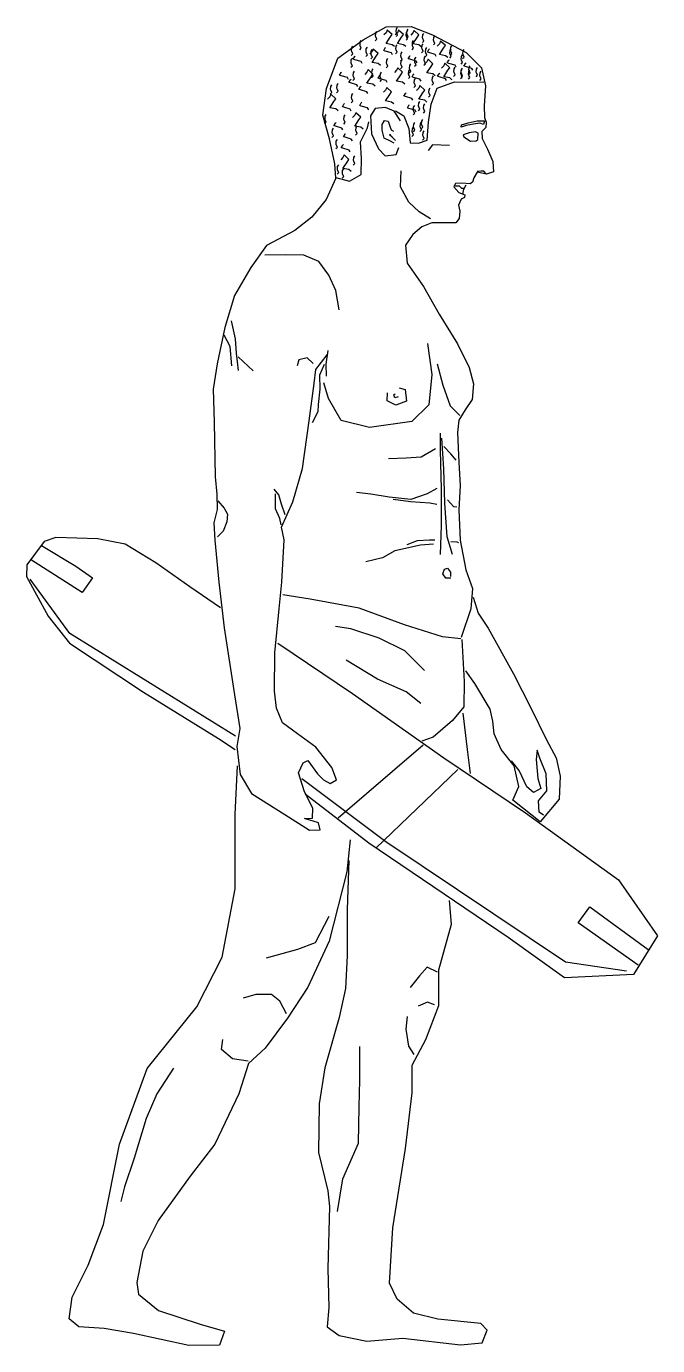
# Model space of a CAD drawing. Header units: metres. Extents: x -51.01 to -50.15, y -216.33 to -214.53.
import ezdxf

# ---------------------------------------------------------------- set-up
doc = ezdxf.new("R2010")
doc.units = ezdxf.units.M
doc.header["$MEASUREMENT"] = 0

# ---------------------------------------------------------------- blocks, each defined once
blk = doc.blocks.new('Lifeguard')
for points in [[(-0.3506, 5.8593), (-0.3556, 5.9265), (-0.3801, 6.0452), (-0.4129, 6.1578), (-0.3945, 6.2847), (-0.3412, 6.4279), (-0.2204, 6.5159), (-0.1119, 6.5773), (0.0069, 6.5793), (0.1072, 6.5384), (0.267, 6.4545), (0.3407, 6.3829), (0.359, 6.297), (0.3532, 6.2023), (0.3546, 6.1464), (0.3618, 6.1249), (0.361, 6.0988), (0.3419, 6.0807), (0.3439, 6.0466), (0.369, 5.9964), (0.3932, 5.9381), (0.3962, 5.8899), (0.364, 5.8788), (0.3188, 5.8869), (0.3031, 5.8606), (0.2974, 5.8395), (0.2862, 5.8325), (0.246, 5.836), (0.2164, 5.8339), (0.2087, 5.8177), (0.2319, 5.7917), (0.2608, 5.7804), (0.26, 5.7668), (0.2431, 5.759), (0.2312, 5.7309), (0.2368, 5.7027), (0.2344, 5.6682), (0.2187, 5.648), (0.1657, 5.648), (0.1037, 5.648), (0.0569, 5.6276)], [(-0.0653, 6.5307), (-0.0578, 6.5382), (-0.0628, 6.5494), (-0.064, 6.5531), (-0.0628, 6.5668), (-0.0578, 6.5743)], [(-0.2374, 6.4684), (-0.2299, 6.4759), (-0.2349, 6.4871), (-0.2361, 6.4908), (-0.2349, 6.5045), (-0.2299, 6.512)], [(-0.1638, 6.5108), (-0.1563, 6.5182), (-0.1613, 6.5294), (-0.1625, 6.5332), (-0.1613, 6.5469), (-0.1563, 6.5544)], [(-0.0731, 6.4832), (-0.0838, 6.4921), (-0.1123, 6.4974), (-0.0927, 6.5277), (-0.0838, 6.5401), (-0.107, 6.5615), (-0.1123, 6.549), (-0.123, 6.5383)], [(-0.0195, 6.4832), (-0.0302, 6.4921), (-0.0587, 6.4974), (-0.0391, 6.5277), (-0.0302, 6.5401), (-0.0533, 6.5615), (-0.0587, 6.549), (-0.0693, 6.5383)], [(-0.0179, 6.5132), (-0.0104, 6.5207), (-0.0154, 6.5319), (-0.0166, 6.5357), (-0.0154, 6.5494), (-0.0104, 6.5569)], [(-0.0154, 6.5222), (-0.0079, 6.5297), (-0.0129, 6.5409), (-0.0141, 6.5447), (-0.0129, 6.5584), (-0.0079, 6.5659)], [(0.0541, 6.482), (0.0434, 6.4909), (0.0149, 6.4962), (0.0345, 6.5264), (0.0434, 6.5389), (0.0203, 6.5602), (0.0149, 6.5478), (0.0042, 6.5371)], [(0.0108, 6.4687), (0.0183, 6.4761), (0.0133, 6.4873), (0.0121, 6.4911), (0.0133, 6.5048), (0.0183, 6.5123)], [(0.0595, 6.5023), (0.067, 6.5098), (0.062, 6.521), (0.0607, 6.5247), (0.062, 6.5384), (0.067, 6.5459)], [(0.1118, 6.4911), (0.1193, 6.4986), (0.1143, 6.5098), (0.1131, 6.5135), (0.1143, 6.5272), (0.1193, 6.5347)], [(0.18, 6.4309), (0.1694, 6.4398), (0.1409, 6.4451), (0.1605, 6.4753), (0.1694, 6.4878), (0.1462, 6.5091), (0.1409, 6.4967), (0.1302, 6.486)], [(-0.2773, 6.441), (-0.2698, 6.4484), (-0.2748, 6.4597), (-0.276, 6.4634), (-0.2748, 6.4771), (-0.2698, 6.4846)], [(-0.2087, 6.4363), (-0.2012, 6.4437), (-0.2062, 6.4549), (-0.2074, 6.4587), (-0.2062, 6.4724), (-0.2012, 6.4799)], [(-0.1392, 6.3935), (-0.1499, 6.4024), (-0.1784, 6.4077), (-0.1588, 6.4379), (-0.1499, 6.4504), (-0.1731, 6.4717), (-0.1784, 6.4593), (-0.1891, 6.4486)], [(-0.185, 6.426), (-0.1775, 6.4335), (-0.1825, 6.4447), (-0.1837, 6.4484), (-0.1825, 6.4621), (-0.1775, 6.4696)], [(-0.0815, 6.4445), (-0.0864, 6.4533), (-0.1164, 6.462), (-0.1239, 6.4645), (-0.1164, 6.4769), (-0.1139, 6.4794)], [(-0.0677, 6.4487), (-0.0603, 6.4562), (-0.0652, 6.4674), (-0.0665, 6.4711), (-0.0652, 6.4849), (-0.0603, 6.4923)], [(-0.044, 6.4151), (-0.0366, 6.4225), (-0.0416, 6.4338), (-0.0428, 6.4375), (-0.0416, 6.4512), (-0.0366, 6.4587)], [(0.0557, 6.4534), (0.0632, 6.4609), (0.0582, 6.4721), (0.057, 6.4759), (0.0582, 6.4896), (0.0632, 6.497)], [(0.0732, 6.4347), (0.0807, 6.4422), (0.0757, 6.4534), (0.0744, 6.4572), (0.0757, 6.4709), (0.0807, 6.4783)], [(0.1256, 6.4371), (0.1206, 6.4458), (0.0906, 6.4545), (0.0832, 6.457), (0.0906, 6.4695), (0.0931, 6.472)], [(0.1892, 6.4288), (0.1967, 6.4363), (0.1917, 6.4475), (0.1904, 6.4512), (0.1917, 6.4649), (0.1967, 6.4724)], [(0.1917, 6.4437), (0.1991, 6.4512), (0.1942, 6.4624), (0.1929, 6.4662), (0.1942, 6.4799), (0.1991, 6.4873)], [(0.2503, 6.4263), (0.2578, 6.4338), (0.2528, 6.445), (0.2515, 6.4487), (0.2528, 6.4624), (0.2578, 6.4699)], [(-0.2798, 6.3852), (-0.2723, 6.3926), (-0.2773, 6.4038), (-0.2785, 6.4076), (-0.2773, 6.4213), (-0.2723, 6.4288)], [(-0.2261, 6.4034), (-0.2311, 6.4121), (-0.261, 6.4209), (-0.2685, 6.4234), (-0.261, 6.4358), (-0.2586, 6.4383)], [(-0.1114, 6.3827), (-0.1039, 6.3901), (-0.1089, 6.4014), (-0.1101, 6.4051), (-0.1089, 6.4188), (-0.1039, 6.4263)], [(-0.0232, 6.305), (-0.0339, 6.3139), (-0.0624, 6.3192), (-0.0428, 6.3495), (-0.0339, 6.3619), (-0.0571, 6.3833), (-0.0624, 6.3708), (-0.0731, 6.3601)], [(-0.044, 6.3777), (-0.0366, 6.3852), (-0.0416, 6.3964), (-0.0428, 6.4001), (-0.0416, 6.4138), (-0.0366, 6.4213)], [(0.0345, 6.4059), (0.0295, 6.4146), (-0.0004, 6.4234), (-0.0079, 6.4258), (-0.0004, 6.4383), (0.0021, 6.4408)], [(-0.0029, 6.3575), (0.0046, 6.3649), (-0.0004, 6.3762), (-0.0017, 6.3799), (-0.0004, 6.3936), (0.0046, 6.4011)], [(0.022, 6.3899), (0.0295, 6.3973), (0.0245, 6.4086), (0.0233, 6.4123), (0.0245, 6.426), (0.0295, 6.4335)], [(0.0669, 6.3949), (0.0744, 6.4023), (0.0694, 6.4135), (0.0682, 6.4173), (0.0694, 6.431), (0.0744, 6.4385)], [(0.1202, 6.3449), (0.1095, 6.3538), (0.081, 6.3591), (0.1006, 6.3893), (0.1095, 6.4018), (0.0864, 6.4231), (0.081, 6.4107), (0.0703, 6.4)], [(0.2, 6.3262), (0.1893, 6.3351), (0.1608, 6.3404), (0.1804, 6.3707), (0.1893, 6.3831), (0.1662, 6.4044), (0.1608, 6.392), (0.1502, 6.3813)], [(0.2204, 6.386), (0.2154, 6.3947), (0.1854, 6.4034), (0.1779, 6.4059), (0.1854, 6.4184), (0.1879, 6.4209)], [(0.2079, 6.3415), (0.2154, 6.349), (0.2104, 6.3602), (0.2091, 6.364), (0.2104, 6.3777), (0.2154, 6.3852)], [(0.2428, 6.4001), (0.2503, 6.4076), (0.2453, 6.4188), (0.244, 6.4225), (0.2453, 6.4363), (0.2503, 6.4437)], [(0.2989, 6.371), (0.2939, 6.3797), (0.264, 6.3885), (0.2565, 6.3909), (0.264, 6.4034), (0.2665, 6.4059)], [(0.279, 6.349), (0.2864, 6.3565), (0.2815, 6.3677), (0.2802, 6.3714), (0.2815, 6.3852), (0.2864, 6.3926)], [(0.3139, 6.3403), (0.3214, 6.3478), (0.3164, 6.359), (0.3151, 6.3627), (0.3164, 6.3764), (0.3214, 6.3839)], [(-0.291, 6.3274), (-0.296, 6.3361), (-0.3259, 6.3448), (-0.3334, 6.3473), (-0.3259, 6.3598), (-0.3234, 6.3623)], [(-0.2461, 6.2937), (-0.2511, 6.3025), (-0.281, 6.3112), (-0.2885, 6.3137), (-0.281, 6.3261), (-0.2785, 6.3286)], [(-0.2698, 6.3228), (-0.2623, 6.3303), (-0.2673, 6.3415), (-0.2685, 6.3453), (-0.2673, 6.359), (-0.2623, 6.3665)], [(-0.1642, 6.2959), (-0.1749, 6.3048), (-0.2034, 6.3101), (-0.1838, 6.3403), (-0.1749, 6.3528), (-0.198, 6.3741), (-0.2034, 6.3617), (-0.214, 6.351)], [(-0.1812, 6.335), (-0.1738, 6.3425), (-0.1788, 6.3537), (-0.18, 6.3575), (-0.1788, 6.3712), (-0.1738, 6.3786)], [(-0.1076, 6.3137), (-0.1126, 6.3224), (-0.1426, 6.3311), (-0.1501, 6.3336), (-0.1426, 6.3461), (-0.1401, 6.3486)], [(-0.1413, 6.3179), (-0.1338, 6.3253), (-0.1388, 6.3366), (-0.1401, 6.3403), (-0.1388, 6.354), (-0.1338, 6.3615)], [(-0.0066, 6.3313), (0.0008, 6.3388), (-0.0042, 6.35), (-0.0054, 6.3537), (-0.0042, 6.3674), (0.0008, 6.3749)], [(0.0532, 6.3199), (0.0482, 6.3286), (0.0183, 6.3374), (0.0108, 6.3399), (0.0183, 6.3523), (0.0208, 6.3548)], [(0.0195, 6.2889), (0.027, 6.2964), (0.022, 6.3076), (0.0208, 6.3114), (0.022, 6.3251), (0.027, 6.3325)], [(0.1044, 6.3004), (0.1118, 6.3079), (0.1069, 6.3191), (0.1056, 6.3228), (0.1069, 6.3366), (0.1118, 6.344)], [(0.1742, 6.3224), (0.1692, 6.3311), (0.1393, 6.3399), (0.1318, 6.3423), (0.1393, 6.3548), (0.1418, 6.3573)], [(0.2403, 6.3316), (0.2478, 6.339), (0.2428, 6.3503), (0.2416, 6.354), (0.2428, 6.3677), (0.2478, 6.3752)], [(0.2428, 6.3378), (0.2503, 6.3453), (0.2453, 6.3565), (0.244, 6.3602), (0.2453, 6.3739), (0.2503, 6.3814)], [(0.2777, 6.3291), (0.2852, 6.3366), (0.2802, 6.3478), (0.279, 6.3515), (0.2802, 6.3652), (0.2852, 6.3727)], [(0.3313, 6.3228), (0.3388, 6.3303), (0.3338, 6.3415), (0.3326, 6.3453), (0.3338, 6.359), (0.3388, 6.3665)], [(-0.3771, 6.2578), (-0.3696, 6.2652), (-0.3746, 6.2765), (-0.3758, 6.2802), (-0.3746, 6.2939), (-0.3696, 6.3014)], [(-0.3471, 6.2643), (-0.3396, 6.2717), (-0.3446, 6.283), (-0.3459, 6.2867), (-0.3446, 6.3004), (-0.3396, 6.3079)], [(-0.2773, 6.2169), (-0.2698, 6.2244), (-0.2748, 6.2356), (-0.276, 6.2393), (-0.2748, 6.2531), (-0.2698, 6.2605)], [(-0.1987, 6.2601), (-0.2037, 6.2688), (-0.2336, 6.2775), (-0.2411, 6.28), (-0.2336, 6.2925), (-0.2311, 6.295)], [(-0.0756, 6.2115), (-0.0863, 6.2204), (-0.1148, 6.2258), (-0.0952, 6.256), (-0.0863, 6.2684), (-0.1094, 6.2898), (-0.1148, 6.2773), (-0.1255, 6.2667)], [(-0.0674, 6.1786), (-0.0284, 6.1552), (-0.0051, 6.0941), (0.0016, 6.0274), (0.0405, 6.0252), (0.0817, 6.0396), (0.0884, 6.1241), (0.1006, 6.2108), (0.1296, 6.2856), (0.212, 6.3167), (0.3221, 6.3145), (0.351, 6.3167)], [(0.0146, 6.2289), (0.0096, 6.2377), (-0.0203, 6.2464), (-0.0278, 6.2489), (-0.0203, 6.2613), (-0.0179, 6.2638)], [(0.0815, 6.2203), (0.0708, 6.2291), (0.0424, 6.2345), (0.0619, 6.2647), (0.0708, 6.2772), (0.0477, 6.2985), (0.0424, 6.2861), (0.0317, 6.2754)], [(0.0894, 6.2431), (0.0969, 6.2506), (0.0919, 6.2618), (0.0906, 6.2655), (0.0919, 6.2792), (0.0969, 6.2867)], [(-0.34, 6.1787), (-0.3507, 6.1876), (-0.3792, 6.193), (-0.3596, 6.2232), (-0.3507, 6.2357), (-0.3739, 6.257), (-0.3792, 6.2445), (-0.3899, 6.2339)], [(-0.2773, 6.1778), (-0.2823, 6.1866), (-0.3122, 6.1953), (-0.3197, 6.1978), (-0.3122, 6.2102), (-0.3097, 6.2127)], [(-0.1949, 6.1841), (-0.1999, 6.1928), (-0.2299, 6.2015), (-0.2374, 6.204), (-0.2299, 6.2165), (-0.2274, 6.219)], [(0.0308, 6.1729), (0.0258, 6.1816), (-0.0041, 6.1903), (-0.0116, 6.1928), (-0.0041, 6.2053), (-0.0016, 6.2078)], [(0.0158, 6.1606), (0.0233, 6.168), (0.0183, 6.1793), (0.017, 6.183), (0.0183, 6.1967), (0.0233, 6.2042)], [(0.0407, 6.1793), (0.0482, 6.1867), (0.0432, 6.1979), (0.042, 6.2017), (0.0432, 6.2154), (0.0482, 6.2229)], [(0.0644, 6.168), (0.0719, 6.1755), (0.0669, 6.1867), (0.0657, 6.1905), (0.0669, 6.2042), (0.0719, 6.2117)], [(-0.4032, 6.1169), (-0.3958, 6.1244), (-0.4007, 6.1356), (-0.402, 6.1394), (-0.4007, 6.1531), (-0.3958, 6.1606)], [(-0.3134, 6.1155), (-0.3059, 6.123), (-0.3109, 6.1342), (-0.3122, 6.138), (-0.3109, 6.1517), (-0.3059, 6.1591)], [(-0.2216, 6.0915), (-0.2322, 6.1004), (-0.2607, 6.1057), (-0.2411, 6.136), (-0.2322, 6.1484), (-0.2554, 6.1698), (-0.2607, 6.1573), (-0.2714, 6.1466)], [(-0.0445, 6.1313), (-0.0737, 6.1765), (-0.1154, 6.1946), (-0.1641, 6.1904), (-0.1856, 6.1543), (-0.182, 6.0696), (-0.1486, 5.9985), (-0.1174, 5.9651), (-0.0652, 5.9718), (-0.0518, 6.004)], [(-0.0741, 6.0252), (-0.0952, 6.0363), (-0.1219, 6.0496), (-0.1308, 6.0863), (-0.1308, 6.1141), (-0.1197, 6.133), (-0.103, 6.1297), (-0.0952, 6.1052), (-0.0885, 6.0885), (-0.0774, 6.0819)], [(0.0545, 6.0933), (0.0619, 6.1007), (0.057, 6.112), (0.0557, 6.1157), (0.057, 6.1294), (0.0619, 6.1369)], [(-0.3696, 6.0521), (-0.3621, 6.0596), (-0.3671, 6.0708), (-0.3683, 6.0746), (-0.3671, 6.0883), (-0.3621, 6.0958)], [(-0.3172, 6.0881), (-0.3222, 6.0968), (-0.3521, 6.1056), (-0.3596, 6.1081), (-0.3521, 6.1205), (-0.3496, 6.123)], [(-0.3511, 5.8629), (-0.2865, 5.8451), (-0.2309, 5.8762), (-0.2287, 5.9518), (-0.2343, 6.0318), (-0.1998, 6.0974), (-0.1942, 6.1263)], [(-0.2723, 6.0358), (-0.2773, 6.0445), (-0.3072, 6.0532), (-0.3147, 6.0557), (-0.3072, 6.0682), (-0.3047, 6.0707)], [(-0.2573, 6.0632), (-0.2498, 6.0707), (-0.2548, 6.0819), (-0.2561, 6.0856), (-0.2548, 6.0993), (-0.2498, 6.1068)], [(0.0096, 6.0571), (0.017, 6.0646), (0.0121, 6.0758), (0.0108, 6.0796), (0.0121, 6.0933), (0.017, 6.1007)], [(0.017, 6.0796), (0.0245, 6.087), (0.0195, 6.0982), (0.0183, 6.102), (0.0195, 6.1157), (0.0245, 6.1232)], [(0.0482, 6.0808), (0.0557, 6.0883), (0.0507, 6.0995), (0.0495, 6.1032), (0.0507, 6.1169), (0.0557, 6.1244)], [(0.0607, 6.0397), (0.0682, 6.0472), (0.0632, 6.0584), (0.0619, 6.0621), (0.0632, 6.0758), (0.0682, 6.0833)], [(-0.3509, 5.9994), (-0.3434, 6.0069), (-0.3484, 6.0181), (-0.3497, 6.0218), (-0.3484, 6.0355), (-0.3434, 6.043)], [(-0.2823, 5.9834), (-0.2872, 5.9922), (-0.3172, 6.0009), (-0.3247, 6.0034), (-0.3172, 6.0158), (-0.3147, 6.0183)], [(-0.0685, 6.0385), (-0.083, 6.0541), (-0.0963, 6.0652), (-0.0896, 6.0674)], [(0.1878, 6.0138), (0.1078, 6.0166), (0.0871, 5.9904)], [(-0.2777, 5.8909), (-0.2884, 5.8997), (-0.3168, 5.9051), (-0.2973, 5.9353), (-0.2884, 5.9478), (-0.3115, 5.9691), (-0.3168, 5.9567), (-0.3275, 5.946)], [(-0.2685, 5.9211), (-0.261, 5.9286), (-0.266, 5.9398), (-0.2673, 5.9435), (-0.266, 5.9573), (-0.261, 5.9647)], [(-0.3447, 5.8785), (-0.3372, 5.886), (-0.3422, 5.8972), (-0.3434, 5.9009), (-0.3422, 5.9146), (-0.3372, 5.9221)], [(-0.321, 5.8598), (-0.3135, 5.8673), (-0.3185, 5.8785), (-0.3197, 5.8822), (-0.3185, 5.8959), (-0.3135, 5.9034)], [(0.0979, 5.6661), (0.0441, 5.6992), (-0.0042, 5.7447), (-0.0442, 5.8178), (-0.0415, 5.8937)], [(0.3617, 5.8797), (0.3509, 5.8932), (0.338, 5.8932), (0.3251, 5.8912), (0.3197, 5.8905)], [(-0.3506, 5.8593), (-0.396, 5.7578), (-0.4652, 5.6735), (-0.5454, 5.6105), (-0.6794, 5.5392), (-0.7532, 5.4351), (-0.831, 5.3033), (-0.8766, 5.1502), (-0.9129, 4.9782), (-0.9324, 4.8589), (-0.9276, 4.7015), (-0.9227, 4.4418), (-0.9146, 4.3599), (-0.9134, 4.2874), (-0.9289, 4.2244), (-0.9243, 4.1422), (-0.9052, 3.9422), (-0.8804, 3.7266), (-0.8309, 3.4087), (-0.8061, 3.2485), (-0.8194, 3.1629), (-0.8042, 3.0298), (-0.7509, 2.9404), (-0.5929, 2.8406), (-0.4755, 2.7673), (-0.4249, 2.7686), (-0.4329, 2.8006), (-0.4995, 2.8219), (-0.4609, 2.8232), (-0.4595, 2.8712), (-0.4995, 2.9485), (-0.5276, 3.0391), (-0.5062, 3.0858), (-0.4835, 3.0964), (-0.4369, 3.0338), (-0.4089, 3.0058), (-0.3769, 2.9885), (-0.3475, 3.0058), (-0.3702, 3.0644), (-0.4449, 3.1607), (-0.5329, 3.2233), (-0.6037, 3.2756), (-0.6317, 3.3449), (-0.641, 3.4264), (-0.6397, 3.608), (-0.62, 3.8171), (-0.6065, 3.9426), (-0.596, 4.1434), (-0.608, 4.2031), (-0.5541, 4.3232), (-0.5093, 4.4815), (-0.4764, 4.7076), (-0.4529, 4.8848), (-0.4456, 4.9518), (-0.3921, 5.0219)], [(0.258, 5.81), (0.2465, 5.8106), (0.2357, 5.8208), (0.2187, 5.8208), (0.2099, 5.8242)], [(0.2526, 5.7869), (0.2547, 5.8045), (0.2675, 5.8282)], [(0.0569, 5.6276), (0.0138, 5.5917), (-0.0208, 5.5414), (-0.012, 5.4563), (0.0642, 5.3457), (0.1394, 5.2137), (0.2265, 5.0735), (0.2822, 4.9604), (0.3014, 4.8836), (0.2957, 4.809), (0.2619, 4.7604), (0.2325, 4.7108), (0.2255, 4.6521), (0.2331, 4.5104), (0.2382, 4.4011), (0.2318, 4.286), (0.2382, 4.1427), (0.2661, 4.0019), (0.2977, 3.9132), (0.2901, 3.8157), (0.244, 3.6799)], [(-0.3346, 5.2343), (-0.3502, 5.3258), (-0.3833, 5.3998), (-0.4321, 5.4641), (-0.5022, 5.4933), (-0.5899, 5.4953), (-0.6874, 5.4933)], [(-0.8473, 5.1832), (-0.8278, 5.0975), (-0.8239, 5.0293), (-0.8142, 4.9475)], [(-0.8434, 4.969), (-0.8512, 5.0605), (-0.8805, 5.115)], [(0.084, 5.0748), (0.1038, 4.9286), (0.0896, 4.7835), (0.0092, 4.7056), (-0.1907, 4.6764), (-0.3259, 4.7093), (-0.3856, 4.814), (-0.4075, 4.8882)], [(-0.8142, 5.0118), (-0.7421, 4.9456)], [(-0.4576, 4.9801), (-0.4869, 5.0074), (-0.5258, 4.9976), (-0.5336, 4.9684)], [(-0.395, 4.9205), (-0.397, 4.977), (-0.3872, 5.0413)], [(-0.4067, 4.9751), (-0.4281, 4.9244), (-0.4262, 4.8582), (-0.434, 4.7862), (-0.4359, 4.7511), (-0.4632, 4.6985)], [(0.1296, 4.9787), (0.1569, 4.8774), (0.192, 4.78), (0.2368, 4.7333)], [(-0.0507, 4.8651), (-0.0214, 4.8566), (-0.0153, 4.8018), (-0.0665, 4.7823), (-0.1067, 4.803), (-0.1055, 4.8408)], [(-0.0555, 4.8213), (-0.0702, 4.8176), (-0.075, 4.8322), (-0.0689, 4.8359)], [(0.1433, 4.649), (0.1433, 4.5692), (0.1492, 4.3837), (0.1492, 4.2123), (0.1433, 4.0741)], [(0.1218, 4.5747), (0.0536, 4.5357), (-0.0165, 4.5318), (-0.1003, 4.5279)], [(0.2018, 4.0741), (0.1764, 4.1578), (0.1667, 4.3175), (0.1609, 4.4811), (0.1511, 4.6252)], [(0.2193, 4.522), (0.194, 4.5512), (0.1609, 4.5863)], [(-0.5903, 4.2629), (-0.6078, 4.3136), (-0.6214, 4.3564), (-0.6429, 4.3837)], [(0.1277, 4.3877), (0.0829, 4.3624), (0.0049, 4.3351), (-0.0984, 4.3468), (-0.1841, 4.3605), (-0.2523, 4.3682)], [(-0.9099, 4.3291), (-0.8806, 4.2941), (-0.8651, 4.2649), (-0.867, 4.2298), (-0.8845, 4.185), (-0.9118, 4.1578)], [(-0.6098, 4.2142), (-0.6156, 4.2454), (-0.637, 4.2902), (-0.637, 4.3622)], [(0.1277, 4.3118), (0.0945, 4.3176), (0.003, 4.3235), (-0.0789, 4.3351)], [(0.1784, 4.333), (0.2077, 4.3018), (0.2233, 4.2999)], [(-0.8969, 3.8209), (-1.0425, 3.9214), (-1.204, 4.0351), (-1.3496, 4.1224), (-1.4793, 4.1489), (-1.6778, 4.1541), (-1.7334, 4.1356), (-1.8155, 4.0245), (-1.8181, 3.969), (-1.7149, 3.7812), (-1.6143, 3.6542), (-1.2622, 3.4214), (-0.9075, 3.2019), (-0.8281, 3.149)], [(0.118, 4.1421), (0.0927, 4.1421), (0.0342, 4.1382), (-0.0145, 4.1207)], [(0.194, 4.1363), (0.2233, 4.1343), (0.2311, 4.1304)], [(-1.7465, 4.1167), (-1.5841, 4.0181), (-1.5048, 3.9635), (-1.5529, 3.8934), (-1.7933, 4.0479)], [(0.1119, 4.1225), (0.0515, 4.1186), (-0.0713, 4.0913), (-0.1297, 4.0582), (-0.2077, 4.0387)], [(0.1946, 3.9611), (0.1711, 3.9625), (0.1559, 3.9832), (0.1642, 4.0053), (0.1794, 4.0094), (0.1932, 3.9901), (0.1932, 3.9694)], [(-0.8257, 3.2119), (-1.6122, 3.7001), (-1.8007, 3.9568)], [(0.3012, 3.8713), (0.3246, 3.7956), (0.3715, 3.7252), (0.4917, 3.5087), (0.5738, 3.3465), (0.6487, 3.1945), (0.6933, 3.1089), (0.7129, 3.0233), (0.7076, 2.9128), (0.6184, 2.8058), (0.4881, 2.9092), (0.5167, 2.9734), (0.4953, 3.0715), (0.4328, 3.1499), (0.4007, 3.223), (0.3936, 3.2836), (0.3811, 3.3406), (0.3079, 3.4624), (0.2651, 3.523)], [(-0.6254, 3.6543), (-0.2716, 3.415), (0.1607, 3.1099), (0.5493, 2.8493), (0.9893, 2.5313), (1.1749, 2.2649), (1.0599, 2.0822), (0.7332, 2.0665), (0.4667, 2.2571), (-0.1947, 2.7041), (-0.4961, 2.937)], [(0.2514, 3.3217), (0.2725, 3.1492), (0.2866, 3.0348)], [(-0.3393, 2.8247), (0.0631, 3.172)], [(0.6345, 2.8381), (0.6131, 2.8523), (0.6095, 2.9058), (0.6505, 2.9539), (0.647, 3.0342), (0.6166, 3.1073), (0.6042, 3.1465), (0.5988, 3.1019), (0.6077, 3.011), (0.622, 2.9646), (0.5863, 2.945), (0.5542, 2.9718), (0.5185, 3.0502), (0.4828, 3.0948)], [(-0.2834, 2.7208), (-0.2981, 2.569), (-0.3817, 2.2399), (-0.4833, 2.0215), (-0.5798, 1.8741), (-0.6858, 1.7325), (-0.7652, 1.6601), (-0.81, 1.5153), (-0.9241, 1.2765), (-1.0414, 1.1248), (-1.1933, 0.9145), (-1.2661, 0.769), (-1.2937, 0.6207), (-1.2868, 0.5655), (-1.1916, 0.4885), (-0.9942, 0.4227), (-0.879, 0.3899), (-0.9025, 0.3241), (-1.0482, 0.3217), (-1.3109, 0.3793), (-1.4489, 0.4035), (-1.5697, 0.4104), (-1.6146, 0.4483), (-1.6008, 0.5517), (-1.5249, 0.7035), (-1.4524, 0.8966), (-1.3764, 1.277), (-1.2453, 1.6356), (-1.0106, 1.9287), (-0.8897, 2.1643), (-0.8276, 2.4884), (-0.8275, 2.8413), (-0.8172, 3.0723)], [(1.0282, 2.0979), (0.7382, 2.1397), (-0.1137, 2.7116), (-0.5114, 3.01)], [(-0.1616, 2.6811), (0.2277, 3.0545)], [(-0.2897, 2.6225), (-0.2969, 2.3905), (-0.2969, 2.1707), (-0.3049, 2.016), (-0.3347, 1.8778), (-0.4025, 1.6387), (-0.4296, 1.4681), (-0.4323, 1.2379), (-0.389, 1.0564), (-0.3808, 0.9821), (-0.3889, 0.6869), (-0.3834, 0.5025), (-0.3915, 0.4104), (-0.3346, 0.3698), (-0.2045, 0.3427), (-0.0333, 0.3562), (0.2396, 0.3259), (0.3438, 0.3354), (0.3665, 0.3941), (0.3362, 0.4262), (0.1335, 0.4471), (0.0179, 0.4755), (-0.0598, 0.5417), (-0.0958, 0.6175), (-0.0804, 0.8798), (-0.0197, 1.2568), (0.0107, 1.5212), (0.0107, 1.6512), (0.0762, 1.7741), (0.1369, 1.9344), (0.1369, 2.1034), (0.1976, 2.3201), (0.1889, 2.4327)], [(1.0831, 2.1267), (0.7983, 2.3277), (0.8532, 2.4034), (1.1301, 2.1998)], [(-0.6792, 2.1612), (-0.5317, 2.2023), (-0.4471, 2.2337), (-0.3818, 2.3593)], [(0.1313, 2.0933), (0.0824, 2.1167), (0.0462, 2.0763), (0.0015, 2.021)], [(-0.5851, 1.895), (-0.6165, 1.9554), (-0.6552, 1.9868), (-0.7301, 1.9868), (-0.7906, 1.9699)], [(0.1164, 1.938), (0.0845, 1.9508), (0.0398, 1.9316)], [(0.0206, 1.7019), (-0.0049, 1.7423), (-0.0177, 1.8231), (-0.0113, 1.8827)], [(-0.7664, 1.6703), (-0.8413, 1.6824), (-0.8921, 1.7259), (-0.8873, 1.7742)], [(-0.3436, 0.9574), (-0.3171, 1.1133), (-0.244, 1.2825), (-0.2407, 1.455), (-0.2374, 1.581), (-0.2374, 1.7402)], [(-1.1204, 1.6379), (-1.2001, 1.5152), (-1.2499, 1.3991), (-1.3063, 1.2101), (-1.3528, 1.0741), (-1.3694, 1.0044)]]:
    blk.add_lwpolyline(points)
for points in [[(0.3491, 6.1141), (0.3314, 6.1202), (0.3022, 6.1148), (0.2668, 6.1087), (0.2437, 6.101), (0.2452, 6.1117), (0.276, 6.1217), (0.3199, 6.1317), (0.3383, 6.1317), (0.3537, 6.131)], [(0.3245, 6.0731), (0.3114, 6.0785), (0.2814, 6.0746), (0.2529, 6.0646), (0.256, 6.0554), (0.2876, 6.0354), (0.3153, 6.0362), (0.323, 6.0423)]]:
    blk.add_lwpolyline(points, close=True)
at = {"color": 6}
for points in [[(0.2418, 3.6738), (0.1549, 3.6841), (-0.0254, 3.7408), (-0.2401, 3.8198), (-0.4731, 3.8623), (-0.6028, 3.8825)], [(0.0697, 3.5246), (-0.0233, 3.6175), (-0.1445, 3.6766), (-0.2797, 3.7217), (-0.353, 3.7329)], [(0.246, 3.6706), (0.2584, 3.4718), (0.2566, 3.3521), (0.202, 3.287), (0.1104, 3.2078), (0.0576, 3.1884)], [(0.0528, 3.3669), (-0.0177, 3.4232), (-0.1529, 3.4823), (-0.3022, 3.5724)]]:
    blk.add_lwpolyline(points, dxfattribs=at)

msp = doc.modelspace()

# ---------------------------------------------------------------- block references
at = {"xscale": 0.2883906683953209, "yscale": 0.2883906683953209, "zscale": 0.2883906683953209}
msp.add_blockref('Lifeguard', (-50.4883, -216.4248), dxfattribs=at)

doc.saveas('drawing.dxf')
